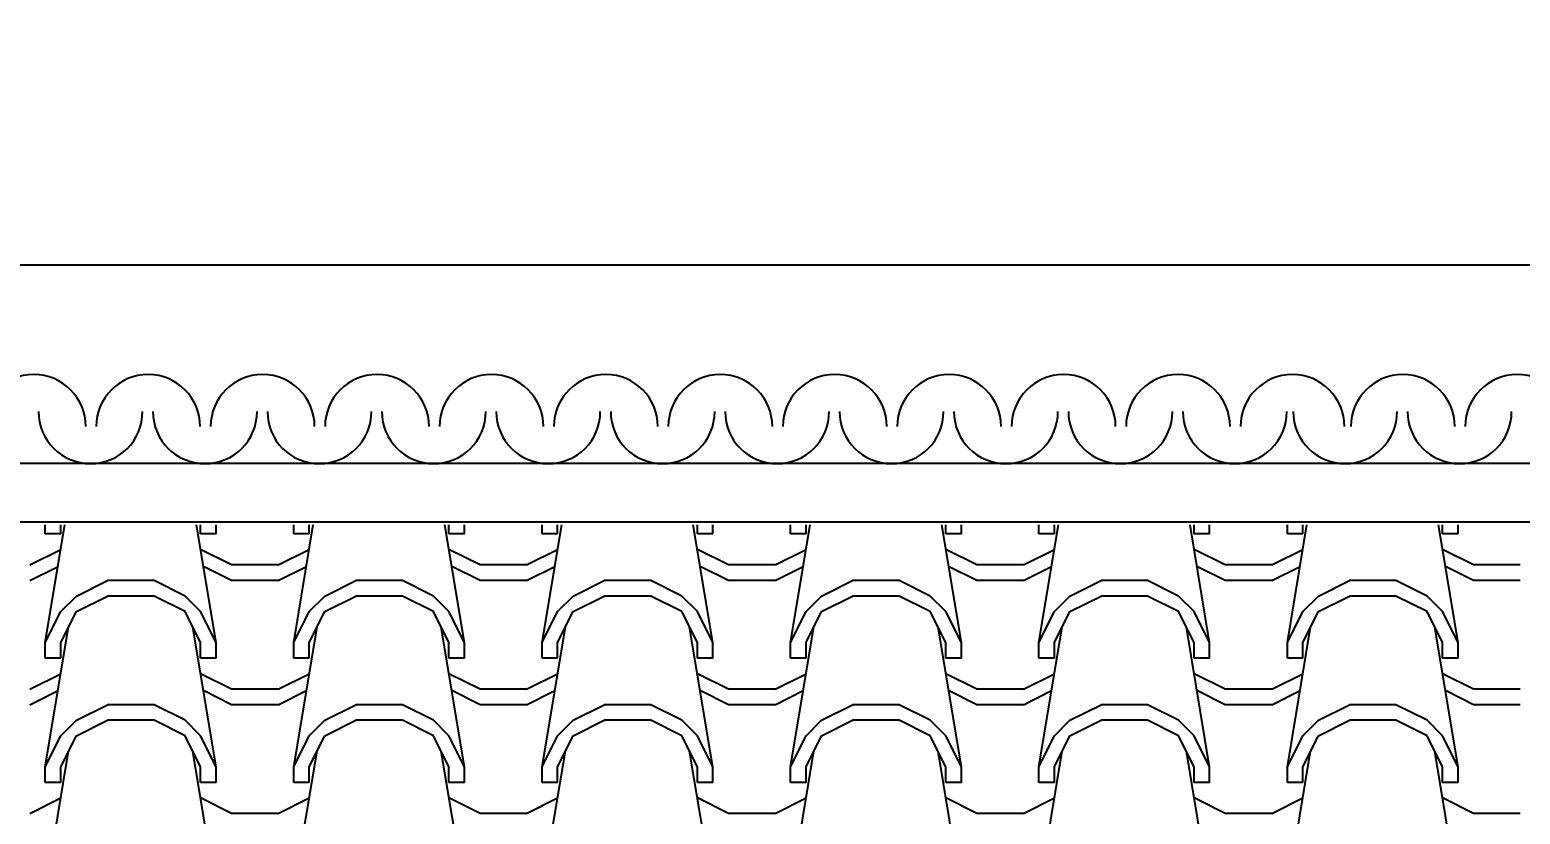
# Model space of a CAD drawing. Header units: millimetres. Extents: x -72 to 470, y 3 to 161.
# Drawn here: x 459.06 to 460.493, y 62.326 to 63.079 of the extents above; entities that cross this region are included whole.
import ezdxf

# ---------------------------------------------------------------- set-up
doc = ezdxf.new("R2010")
doc.units = ezdxf.units.MM
doc.layers.get('0').update_dxf_attribs({"color": 3})
for name, color, linetype in [('001', 1, 'Continuous'), ('COTAS', 7, 'Continuous'), ('ESQUADRIA', 3, 'Continuous')]:
    doc.layers.add(name, color=color, linetype=linetype)
doc.styles.get("Standard").update_dxf_attribs({"font": 'arial.ttf'})
doc.dimstyles.new('ISO-25', dxfattribs={"dimtxt": 0.1, "dimasz": 0.05, "dimexe": 1.25, "dimexo": 0.625, "dimgap": 0.1, "dimtad": 1, "dimzin": 1, "dimtxsty": 'Standard', "dimblk": 'ARCHTICK', "dimcen": 2.5, "dimse1": 1, "dimse2": 1, "dimazin": 3, "dimtfac": 1, "dimtmove": 0, "dimatfit": 3, "dimldrblk": 'ARCHTICK', "dimfxl": 1, "dimarcsym": 0})

# ---------------------------------------------------------------- blocks, each defined once
blk = doc.blocks.new('_ArchTick')
at = {"color": 0, "linetype": 'ByBlock', "const_width": 0.15}
blk.add_lwpolyline([(-0.5, -0.5), (0.5, 0.5)], dxfattribs=at)
blk = doc.blocks.new('*D65')
at = {"layer": 'COTAS', "color": 0, "lineweight": -2, "transparency": 16777216}
blk.add_line((452.8103, 62.8536), (463.8103, 62.8536), dxfattribs=at)
at = {"layer": 'Defpoints', "color": 0, "transparency": 16777216}
for p in [(452.8103, 62.8536), (463.8103, 62.8536), (463.8103, 62.8536)]:
    blk.add_point(p, dxfattribs=at)
at = {"layer": 'COTAS', "color": 0, "lineweight": -2, "transparency": 16777216, "xscale": 0.05, "yscale": 0.05, "zscale": 0.05, "rotation": 180}
blk.add_blockref('_ArchTick', (452.8103, 62.8536), dxfattribs=at)
at = {"layer": 'COTAS', "color": 0, "lineweight": -2, "transparency": 16777216, "xscale": 0.05, "yscale": 0.05, "zscale": 0.05}
blk.add_blockref('_ArchTick', (463.8103, 62.8536), dxfattribs=at)
at = {"layer": 'COTAS', "color": 0, "transparency": 16777216, "insert": (458.3103, 63.0137), "char_height": 0.1, "attachment_point": 5}
blk.add_mtext('11,00', dxfattribs=at)

msp = doc.modelspace()

# ---------------------------------------------------------------- linework, layer by layer
at = {"color": 2}
for p, q in [((463.6603, 62.6625), (452.9603, 62.6625)), ((463.6603, 62.6062), (452.9603, 62.6062))]:
    msp.add_line(p, q, dxfattribs=at)
at = {"layer": '001', "color": 8, "linetype": 'Continuous', "ltscale": 0.5}
for p, q in [((459.0749, 62.595), (459.0749, 62.6036)), ((459.0749, 62.4905), (459.0938, 62.6036)), ((459.0898, 62.595), (459.0898, 62.6036)), ((459.2391, 62.4905), (459.2202, 62.6036)), ((459.2242, 62.595), (459.2242, 62.6036)), ((459.2391, 62.595), (459.2391, 62.6036)), ((459.3137, 62.595), (459.3137, 62.6036)), ((459.3137, 62.4905), (459.3325, 62.6036)), ((459.3286, 62.595), (459.3286, 62.6036)), ((459.4779, 62.4905), (459.459, 62.6036)), ((459.4629, 62.595), (459.4629, 62.6036)), ((459.4779, 62.595), (459.4779, 62.6036)), ((459.5525, 62.595), (459.5525, 62.6036)), ((459.5525, 62.4905), (459.5713, 62.6036)), ((459.5674, 62.595), (459.5674, 62.6036)), ((459.7167, 62.4905), (459.6978, 62.6036)), ((459.7017, 62.595), (459.7017, 62.6036)), ((459.7167, 62.595), (459.7167, 62.6036)), ((459.7913, 62.595), (459.7913, 62.6036)), ((459.7913, 62.4905), (459.8101, 62.6036)), ((459.8062, 62.595), (459.8062, 62.6036)), ((459.9555, 62.4905), (459.9366, 62.6036)), ((459.9405, 62.595), (459.9405, 62.6036)), ((459.9555, 62.595), (459.9555, 62.6036)), ((460.0301, 62.595), (460.0301, 62.6036)), ((460.0301, 62.4905), (460.0489, 62.6036)), ((460.045, 62.595), (460.045, 62.6036)), ((460.1942, 62.4905), (460.1754, 62.6036)), ((460.1793, 62.595), (460.1793, 62.6036)), ((460.1942, 62.595), (460.1942, 62.6036)), ((460.2689, 62.595), (460.2689, 62.6036)), ((460.2689, 62.4905), (460.2877, 62.6036)), ((460.2838, 62.595), (460.2838, 62.6036)), ((460.433, 62.4905), (460.4142, 62.6036)), ((460.4181, 62.595), (460.4181, 62.6036)), ((460.433, 62.595), (460.433, 62.6036)), ((459.0898, 62.595), (459.0749, 62.595)), ((459.2391, 62.595), (459.2242, 62.595)), ((459.3286, 62.595), (459.3137, 62.595)), ((459.4779, 62.595), (459.4629, 62.595)), ((459.5674, 62.595), (459.5525, 62.595)), ((459.7167, 62.595), (459.7017, 62.595)), ((459.8062, 62.595), (459.7913, 62.595)), ((459.9555, 62.595), (459.9405, 62.595)), ((460.045, 62.595), (460.0301, 62.595)), ((460.1942, 62.595), (460.1793, 62.595)), ((460.2838, 62.595), (460.2689, 62.595)), ((460.433, 62.595), (460.4181, 62.595)), ((459.06, 62.5652), (459.0898, 62.5801)), ((459.254, 62.5652), (459.2242, 62.5801)), ((459.2988, 62.5652), (459.3286, 62.5801)), ((459.4928, 62.5652), (459.4629, 62.5801)), ((459.5376, 62.5652), (459.5674, 62.5801)), ((459.7316, 62.5652), (459.7017, 62.5801)), ((459.7764, 62.5652), (459.8062, 62.5801)), ((459.9704, 62.5652), (459.9405, 62.5801)), ((460.0151, 62.5652), (460.045, 62.5801)), ((460.2092, 62.5652), (460.1793, 62.5801)), ((460.2539, 62.5652), (460.2838, 62.5801)), ((460.448, 62.5652), (460.4181, 62.5801)), ((459.06, 62.5502), (459.0871, 62.5638)), ((459.254, 62.5502), (459.2269, 62.5638)), ((459.2988, 62.5652), (459.254, 62.5652)), ((459.2988, 62.5502), (459.3259, 62.5638)), ((459.4928, 62.5502), (459.4657, 62.5638)), ((459.5376, 62.5652), (459.4928, 62.5652)), ((459.5376, 62.5502), (459.5647, 62.5638)), ((459.7316, 62.5502), (459.7044, 62.5638)), ((459.7764, 62.5652), (459.7316, 62.5652)), ((459.7764, 62.5502), (459.8035, 62.5638)), ((459.9704, 62.5502), (459.9432, 62.5638)), ((460.0151, 62.5652), (459.9704, 62.5652)), ((460.0151, 62.5502), (460.0423, 62.5638)), ((460.2092, 62.5502), (460.182, 62.5638)), ((460.2539, 62.5652), (460.2092, 62.5652)), ((460.2539, 62.5502), (460.2811, 62.5638)), ((460.448, 62.5502), (460.4208, 62.5638)), ((460.4927, 62.5652), (460.448, 62.5652)), ((459.1048, 62.5353), (459.1346, 62.5502)), ((459.1794, 62.5502), (459.1346, 62.5502)), ((459.2092, 62.5353), (459.1794, 62.5502)), ((459.2988, 62.5502), (459.254, 62.5502)), ((459.3435, 62.5353), (459.3734, 62.5502)), ((459.4182, 62.5502), (459.3734, 62.5502)), ((459.448, 62.5353), (459.4182, 62.5502)), ((459.5376, 62.5502), (459.4928, 62.5502)), ((459.5823, 62.5353), (459.6122, 62.5502)), ((459.657, 62.5502), (459.6122, 62.5502)), ((459.6868, 62.5353), (459.657, 62.5502)), ((459.7764, 62.5502), (459.7316, 62.5502)), ((459.8211, 62.5353), (459.851, 62.5502)), ((459.8958, 62.5502), (459.851, 62.5502)), ((459.9256, 62.5353), (459.8958, 62.5502)), ((460.0151, 62.5502), (459.9704, 62.5502)), ((460.0599, 62.5353), (460.0898, 62.5502)), ((460.1345, 62.5502), (460.0898, 62.5502)), ((460.1644, 62.5353), (460.1345, 62.5502)), ((460.2539, 62.5502), (460.2092, 62.5502)), ((460.2987, 62.5353), (460.3286, 62.5502)), ((460.3733, 62.5502), (460.3286, 62.5502)), ((460.4032, 62.5353), (460.3733, 62.5502)), ((460.4927, 62.5502), (460.448, 62.5502)), ((459.0898, 62.5204), (459.1048, 62.5353)), ((459.1048, 62.5204), (459.1346, 62.5353)), ((459.1794, 62.5353), (459.1346, 62.5353)), ((459.2092, 62.5204), (459.1794, 62.5353)), ((459.2242, 62.5204), (459.2092, 62.5353)), ((459.3286, 62.5204), (459.3435, 62.5353)), ((459.3435, 62.5204), (459.3734, 62.5353)), ((459.4182, 62.5353), (459.3734, 62.5353)), ((459.448, 62.5204), (459.4182, 62.5353)), ((459.4629, 62.5204), (459.448, 62.5353)), ((459.5674, 62.5204), (459.5823, 62.5353)), ((459.5823, 62.5204), (459.6122, 62.5353)), ((459.657, 62.5353), (459.6122, 62.5353)), ((459.6868, 62.5204), (459.657, 62.5353)), ((459.7017, 62.5204), (459.6868, 62.5353)), ((459.8062, 62.5204), (459.8211, 62.5353)), ((459.8211, 62.5204), (459.851, 62.5353)), ((459.8958, 62.5353), (459.851, 62.5353)), ((459.9256, 62.5204), (459.8958, 62.5353)), ((459.9405, 62.5204), (459.9256, 62.5353)), ((460.045, 62.5204), (460.0599, 62.5353)), ((460.0599, 62.5204), (460.0898, 62.5353)), ((460.1345, 62.5353), (460.0898, 62.5353)), ((460.1644, 62.5204), (460.1345, 62.5353)), ((460.1793, 62.5204), (460.1644, 62.5353)), ((460.2838, 62.5204), (460.2987, 62.5353)), ((460.2987, 62.5204), (460.3286, 62.5353)), ((460.3733, 62.5353), (460.3286, 62.5353)), ((460.4032, 62.5204), (460.3733, 62.5353)), ((460.4181, 62.5204), (460.4032, 62.5353)), ((459.0749, 62.4905), (459.0898, 62.5204)), ((459.0898, 62.4905), (459.1048, 62.5204)), ((459.2242, 62.4905), (459.2092, 62.5204)), ((459.2391, 62.4905), (459.2242, 62.5204)), ((459.3137, 62.4905), (459.3286, 62.5204)), ((459.3286, 62.4905), (459.3435, 62.5204)), ((459.4629, 62.4905), (459.448, 62.5204)), ((459.4779, 62.4905), (459.4629, 62.5204)), ((459.5525, 62.4905), (459.5674, 62.5204)), ((459.5674, 62.4905), (459.5823, 62.5204)), ((459.7017, 62.4905), (459.6868, 62.5204)), ((459.7167, 62.4905), (459.7017, 62.5204)), ((459.7913, 62.4905), (459.8062, 62.5204)), ((459.8062, 62.4905), (459.8211, 62.5204)), ((459.9405, 62.4905), (459.9256, 62.5204)), ((459.9555, 62.4905), (459.9405, 62.5204)), ((460.0301, 62.4905), (460.045, 62.5204)), ((460.045, 62.4905), (460.0599, 62.5204)), ((460.1793, 62.4905), (460.1644, 62.5204)), ((460.1942, 62.4905), (460.1793, 62.5204)), ((460.2689, 62.4905), (460.2838, 62.5204)), ((460.2838, 62.4905), (460.2987, 62.5204)), ((460.4181, 62.4905), (460.4032, 62.5204)), ((460.433, 62.4905), (460.4181, 62.5204)), ((459.0749, 62.3711), (459.0973, 62.5055)), ((459.2391, 62.3711), (459.2167, 62.5055)), ((459.3137, 62.3711), (459.3361, 62.5055)), ((459.4779, 62.3711), (459.4555, 62.5055)), ((459.5525, 62.3711), (459.5749, 62.5055)), ((459.7167, 62.3711), (459.6943, 62.5055)), ((459.7913, 62.3711), (459.8137, 62.5055)), ((459.9555, 62.3711), (459.9331, 62.5055)), ((460.0301, 62.3711), (460.0525, 62.5055)), ((460.1942, 62.3711), (460.1719, 62.5055)), ((460.2689, 62.3711), (460.2913, 62.5055)), ((460.433, 62.3711), (460.4106, 62.5055)), ((459.0749, 62.4756), (459.0749, 62.4905)), ((459.0898, 62.4756), (459.0898, 62.4905)), ((459.2242, 62.4756), (459.2242, 62.4905)), ((459.2391, 62.4756), (459.2391, 62.4905)), ((459.3137, 62.4756), (459.3137, 62.4905)), ((459.3286, 62.4756), (459.3286, 62.4905)), ((459.4629, 62.4756), (459.4629, 62.4905)), ((459.4779, 62.4756), (459.4779, 62.4905)), ((459.5525, 62.4756), (459.5525, 62.4905)), ((459.5674, 62.4756), (459.5674, 62.4905)), ((459.7017, 62.4756), (459.7017, 62.4905)), ((459.7167, 62.4756), (459.7167, 62.4905)), ((459.7913, 62.4756), (459.7913, 62.4905)), ((459.8062, 62.4756), (459.8062, 62.4905)), ((459.9405, 62.4756), (459.9405, 62.4905)), ((459.9555, 62.4756), (459.9555, 62.4905)), ((460.0301, 62.4756), (460.0301, 62.4905)), ((460.045, 62.4756), (460.045, 62.4905)), ((460.1793, 62.4756), (460.1793, 62.4905)), ((460.1942, 62.4756), (460.1942, 62.4905)), ((460.2689, 62.4756), (460.2689, 62.4905)), ((460.2838, 62.4756), (460.2838, 62.4905)), ((460.4181, 62.4756), (460.4181, 62.4905)), ((460.433, 62.4756), (460.433, 62.4905)), ((459.0898, 62.4756), (459.0749, 62.4756)), ((459.2391, 62.4756), (459.2242, 62.4756)), ((459.3286, 62.4756), (459.3137, 62.4756)), ((459.4779, 62.4756), (459.4629, 62.4756)), ((459.5674, 62.4756), (459.5525, 62.4756)), ((459.7167, 62.4756), (459.7017, 62.4756)), ((459.8062, 62.4756), (459.7913, 62.4756)), ((459.9555, 62.4756), (459.9405, 62.4756)), ((460.045, 62.4756), (460.0301, 62.4756)), ((460.1942, 62.4756), (460.1793, 62.4756)), ((460.2838, 62.4756), (460.2689, 62.4756)), ((460.433, 62.4756), (460.4181, 62.4756)), ((459.06, 62.4458), (459.0898, 62.4607)), ((459.254, 62.4458), (459.2242, 62.4607)), ((459.2988, 62.4458), (459.3286, 62.4607)), ((459.4928, 62.4458), (459.4629, 62.4607)), ((459.5376, 62.4458), (459.5674, 62.4607)), ((459.7316, 62.4458), (459.7017, 62.4607)), ((459.7764, 62.4458), (459.8062, 62.4607)), ((459.9704, 62.4458), (459.9405, 62.4607)), ((460.0151, 62.4458), (460.045, 62.4607)), ((460.2092, 62.4458), (460.1793, 62.4607)), ((460.2539, 62.4458), (460.2838, 62.4607)), ((460.448, 62.4458), (460.4181, 62.4607)), ((459.06, 62.4308), (459.0871, 62.4444)), ((459.254, 62.4308), (459.2269, 62.4444)), ((459.2988, 62.4458), (459.254, 62.4458)), ((459.2988, 62.4308), (459.3259, 62.4444)), ((459.4928, 62.4308), (459.4657, 62.4444)), ((459.5376, 62.4458), (459.4928, 62.4458)), ((459.5376, 62.4308), (459.5647, 62.4444)), ((459.7316, 62.4308), (459.7044, 62.4444)), ((459.7764, 62.4458), (459.7316, 62.4458)), ((459.7764, 62.4308), (459.8035, 62.4444)), ((459.9704, 62.4308), (459.9432, 62.4444)), ((460.0151, 62.4458), (459.9704, 62.4458)), ((460.0151, 62.4308), (460.0423, 62.4444)), ((460.2092, 62.4308), (460.182, 62.4444)), ((460.2539, 62.4458), (460.2092, 62.4458)), ((460.2539, 62.4308), (460.2811, 62.4444)), ((460.448, 62.4308), (460.4208, 62.4444)), ((460.4927, 62.4458), (460.448, 62.4458)), ((459.1048, 62.4159), (459.1346, 62.4308)), ((459.1794, 62.4308), (459.1346, 62.4308)), ((459.2092, 62.4159), (459.1794, 62.4308)), ((459.2988, 62.4308), (459.254, 62.4308)), ((459.3435, 62.4159), (459.3734, 62.4308)), ((459.4182, 62.4308), (459.3734, 62.4308)), ((459.448, 62.4159), (459.4182, 62.4308)), ((459.5376, 62.4308), (459.4928, 62.4308)), ((459.5823, 62.4159), (459.6122, 62.4308)), ((459.657, 62.4308), (459.6122, 62.4308)), ((459.6868, 62.4159), (459.657, 62.4308)), ((459.7764, 62.4308), (459.7316, 62.4308)), ((459.8211, 62.4159), (459.851, 62.4308)), ((459.8958, 62.4308), (459.851, 62.4308)), ((459.9256, 62.4159), (459.8958, 62.4308)), ((460.0151, 62.4308), (459.9704, 62.4308)), ((460.0599, 62.4159), (460.0898, 62.4308)), ((460.1345, 62.4308), (460.0898, 62.4308)), ((460.1644, 62.4159), (460.1345, 62.4308)), ((460.2539, 62.4308), (460.2092, 62.4308)), ((460.2987, 62.4159), (460.3286, 62.4308)), ((460.3733, 62.4308), (460.3286, 62.4308)), ((460.4032, 62.4159), (460.3733, 62.4308)), ((460.4927, 62.4308), (460.448, 62.4308)), ((459.0898, 62.401), (459.1048, 62.4159)), ((459.1048, 62.401), (459.1346, 62.4159)), ((459.1794, 62.4159), (459.1346, 62.4159)), ((459.2092, 62.401), (459.1794, 62.4159)), ((459.2242, 62.401), (459.2092, 62.4159)), ((459.3286, 62.401), (459.3435, 62.4159)), ((459.3435, 62.401), (459.3734, 62.4159)), ((459.4182, 62.4159), (459.3734, 62.4159)), ((459.448, 62.401), (459.4182, 62.4159)), ((459.4629, 62.401), (459.448, 62.4159)), ((459.5674, 62.401), (459.5823, 62.4159)), ((459.5823, 62.401), (459.6122, 62.4159)), ((459.657, 62.4159), (459.6122, 62.4159)), ((459.6868, 62.401), (459.657, 62.4159)), ((459.7017, 62.401), (459.6868, 62.4159)), ((459.8062, 62.401), (459.8211, 62.4159)), ((459.8211, 62.401), (459.851, 62.4159)), ((459.8958, 62.4159), (459.851, 62.4159)), ((459.9256, 62.401), (459.8958, 62.4159)), ((459.9405, 62.401), (459.9256, 62.4159)), ((460.045, 62.401), (460.0599, 62.4159)), ((460.0599, 62.401), (460.0898, 62.4159)), ((460.1345, 62.4159), (460.0898, 62.4159)), ((460.1644, 62.401), (460.1345, 62.4159)), ((460.1793, 62.401), (460.1644, 62.4159)), ((460.2838, 62.401), (460.2987, 62.4159)), ((460.2987, 62.401), (460.3286, 62.4159)), ((460.3733, 62.4159), (460.3286, 62.4159)), ((460.4032, 62.401), (460.3733, 62.4159)), ((460.4181, 62.401), (460.4032, 62.4159)), ((459.0749, 62.3711), (459.0898, 62.401)), ((459.0898, 62.3711), (459.1048, 62.401)), ((459.2242, 62.3711), (459.2092, 62.401)), ((459.2391, 62.3711), (459.2242, 62.401)), ((459.3137, 62.3711), (459.3286, 62.401)), ((459.3286, 62.3711), (459.3435, 62.401)), ((459.4629, 62.3711), (459.448, 62.401)), ((459.4779, 62.3711), (459.4629, 62.401)), ((459.5525, 62.3711), (459.5674, 62.401)), ((459.5674, 62.3711), (459.5823, 62.401)), ((459.7017, 62.3711), (459.6868, 62.401)), ((459.7167, 62.3711), (459.7017, 62.401)), ((459.7913, 62.3711), (459.8062, 62.401)), ((459.8062, 62.3711), (459.8211, 62.401)), ((459.9405, 62.3711), (459.9256, 62.401)), ((459.9555, 62.3711), (459.9405, 62.401)), ((460.0301, 62.3711), (460.045, 62.401)), ((460.045, 62.3711), (460.0599, 62.401)), ((460.1793, 62.3711), (460.1644, 62.401)), ((460.1942, 62.3711), (460.1793, 62.401)), ((460.2689, 62.3711), (460.2838, 62.401)), ((460.2838, 62.3711), (460.2987, 62.401)), ((460.4181, 62.3711), (460.4032, 62.401)), ((460.433, 62.3711), (460.4181, 62.401)), ((459.0749, 62.2517), (459.0973, 62.3861)), ((459.2391, 62.2517), (459.2167, 62.3861)), ((459.3137, 62.2517), (459.3361, 62.3861)), ((459.4779, 62.2517), (459.4555, 62.3861)), ((459.5525, 62.2517), (459.5749, 62.3861)), ((459.7167, 62.2517), (459.6943, 62.3861)), ((459.7913, 62.2517), (459.8137, 62.3861)), ((459.9555, 62.2517), (459.9331, 62.3861)), ((460.0301, 62.2517), (460.0525, 62.3861)), ((460.1942, 62.2517), (460.1719, 62.3861)), ((460.2689, 62.2517), (460.2913, 62.3861)), ((460.433, 62.2517), (460.4106, 62.3861)), ((459.0749, 62.3562), (459.0749, 62.3711)), ((459.0898, 62.3562), (459.0898, 62.3711)), ((459.2242, 62.3562), (459.2242, 62.3711)), ((459.2391, 62.3562), (459.2391, 62.3711)), ((459.3137, 62.3562), (459.3137, 62.3711)), ((459.3286, 62.3562), (459.3286, 62.3711)), ((459.4629, 62.3562), (459.4629, 62.3711)), ((459.4779, 62.3562), (459.4779, 62.3711)), ((459.5525, 62.3562), (459.5525, 62.3711)), ((459.5674, 62.3562), (459.5674, 62.3711)), ((459.7017, 62.3562), (459.7017, 62.3711)), ((459.7167, 62.3562), (459.7167, 62.3711)), ((459.7913, 62.3562), (459.7913, 62.3711)), ((459.8062, 62.3562), (459.8062, 62.3711)), ((459.9405, 62.3562), (459.9405, 62.3711)), ((459.9555, 62.3562), (459.9555, 62.3711)), ((460.0301, 62.3562), (460.0301, 62.3711)), ((460.045, 62.3562), (460.045, 62.3711)), ((460.1793, 62.3562), (460.1793, 62.3711)), ((460.1942, 62.3562), (460.1942, 62.3711)), ((460.2689, 62.3562), (460.2689, 62.3711)), ((460.2838, 62.3562), (460.2838, 62.3711)), ((460.4181, 62.3562), (460.4181, 62.3711)), ((460.433, 62.3562), (460.433, 62.3711)), ((459.0898, 62.3562), (459.0749, 62.3562)), ((459.2391, 62.3562), (459.2242, 62.3562)), ((459.3286, 62.3562), (459.3137, 62.3562)), ((459.4779, 62.3562), (459.4629, 62.3562)), ((459.5674, 62.3562), (459.5525, 62.3562)), ((459.7167, 62.3562), (459.7017, 62.3562)), ((459.8062, 62.3562), (459.7913, 62.3562)), ((459.9555, 62.3562), (459.9405, 62.3562)), ((460.045, 62.3562), (460.0301, 62.3562)), ((460.1942, 62.3562), (460.1793, 62.3562)), ((460.2838, 62.3562), (460.2689, 62.3562)), ((460.433, 62.3562), (460.4181, 62.3562)), ((459.06, 62.3264), (459.0898, 62.3413)), ((459.254, 62.3264), (459.2242, 62.3413)), ((459.2988, 62.3264), (459.3286, 62.3413)), ((459.4928, 62.3264), (459.4629, 62.3413)), ((459.5376, 62.3264), (459.5674, 62.3413)), ((459.7316, 62.3264), (459.7017, 62.3413)), ((459.7764, 62.3264), (459.8062, 62.3413)), ((459.9704, 62.3264), (459.9405, 62.3413)), ((460.0151, 62.3264), (460.045, 62.3413)), ((460.2092, 62.3264), (460.1793, 62.3413)), ((460.2539, 62.3264), (460.2838, 62.3413)), ((460.448, 62.3264), (460.4181, 62.3413)), ((459.2988, 62.3264), (459.254, 62.3264)), ((459.5376, 62.3264), (459.4928, 62.3264)), ((459.7764, 62.3264), (459.7316, 62.3264)), ((460.0151, 62.3264), (459.9704, 62.3264)), ((460.2539, 62.3264), (460.2092, 62.3264)), ((460.4927, 62.3264), (460.448, 62.3264))]:
    msp.add_line(p, q, dxfattribs=at)
at = {"layer": 'ESQUADRIA', "color": 7}
for centre, start, end in [((459.0638, 62.6982), 0, 180), ((459.1738, 62.6982), 0, 180), ((459.2838, 62.6982), 0, 180), ((459.3938, 62.6982), 0, 180), ((459.5038, 62.6982), 0, 180), ((459.6138, 62.6982), 0, 180), ((459.7238, 62.6982), 0, 180), ((459.8338, 62.6982), 0, 180), ((459.9438, 62.6982), 0, 180), ((460.0538, 62.6982), 0, 180), ((460.1638, 62.6982), 0, 180), ((460.2738, 62.6982), 0, 180), ((460.3799, 62.6982), 0, 180), ((460.4899, 62.6982), 0, 180), ((459.1184, 62.7125), 180, 0), ((459.2284, 62.7125), 180, 0), ((459.3384, 62.7125), 180, 0), ((459.4484, 62.7125), 180, 0), ((459.5584, 62.7125), 180, 0), ((459.6684, 62.7125), 180, 0), ((459.7784, 62.7125), 180, 0), ((459.8884, 62.7125), 180, 0), ((459.9984, 62.7125), 180, 0), ((460.1084, 62.7125), 180, 0), ((460.2184, 62.7125), 180, 0), ((460.3245, 62.7125), 180, 0), ((460.4345, 62.7125), 180, 0)]:
    msp.add_arc(centre, 0.05, start, end, dxfattribs=at)

# ---------------------------------------------------------------- dimensions: what is measured, and where the dimension line sits
at = {"layer": 'COTAS'}
dim = msp.add_linear_dim(base=(463.8103, 62.8536), p1=(452.8103, 62.8536), p2=(463.8103, 62.8536), dimstyle='ISO-25', dxfattribs=at)
dim.commit()
dim.dimension.update_dxf_attribs({"geometry": '*D65', "text_midpoint": (458.3103, 63.0137)})

doc.saveas('drawing.dxf')
